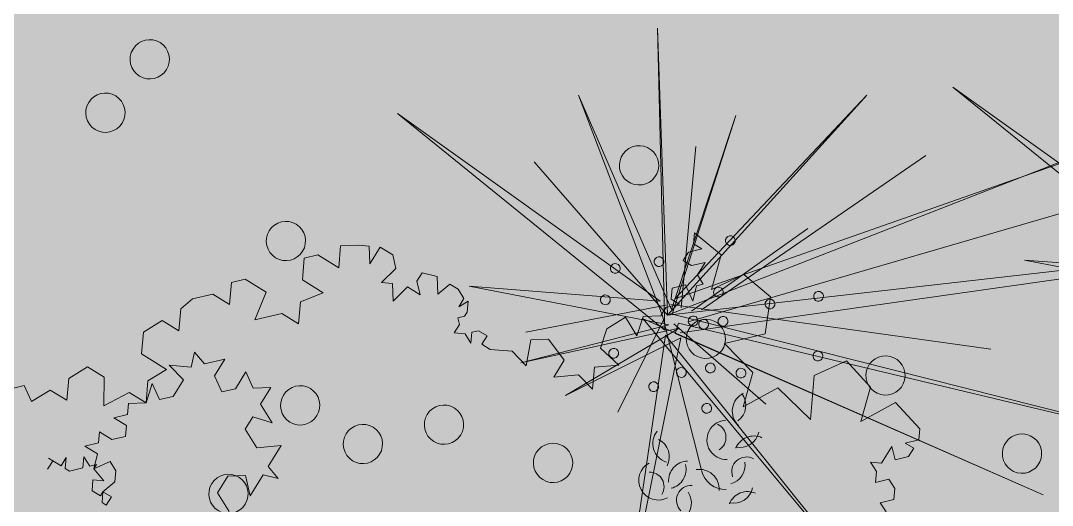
# Model space of a CAD drawing. Header units: metres. Extents: x 0 to 4415, y 1197 to 2590.
# Drawn here: x 1895.7237 to 1896.1443, y 1309.1639 to 1309.3615 of the extents above; entities that cross this region are included whole.
import ezdxf

# ---------------------------------------------------------------- set-up
doc = ezdxf.new("R2010")
doc.units = ezdxf.units.M
doc.layers.add('veg', color=7, linetype='Continuous', lineweight=9, true_color=0x61c200)

# ---------------------------------------------------------------- blocks, each defined once
blk = doc.blocks.new('Plantes')
for p, q in [((-0.5796, 1.7132), (-0.238, 1.2957)), ((-0.189, 1.2913), (-0.5796, 1.7132)), ((-0.2838, 1.6127), (-0.1979, 1.2839)), ((-0.238, 1.2957), (-0.2838, 1.6127)), ((-0.1979, 1.2839), (-0.1508, 1.535)), ((-0.1508, 1.535), (-0.1912, 1.2668)), ((-0.2306, 1.2868), (-0.2012, 1.523)), ((-0.2142, 1.2853), (-0.4842, 1.4906)), ((-0.1912, 1.2668), (-0.0912, 1.4638)), ((-0.0912, 1.4638), (-0.1748, 1.2653)), ((-0.5902, 1.4095), (-0.2135, 1.2935)), ((-0.2231, 1.2779), (-0.5902, 1.4095)), ((0.281, 1.3894), (-0.1808, 1.2906)), ((-0.1748, 1.2653), (0.281, 1.3894)), ((-0.2053, 1.2928), (-0.0577, 1.3784)), ((-0.2106, 1.3262), (0.1269, 0.6784)), ((0.2921, 0.9601), (-0.2106, 1.3262)), ((-0.2135, 1.2935), (0.0458, 1.2456)), ((-0.6932, 1.2704), (-0.189, 1.2913)), ((-0.2142, 1.2853), (-0.6932, 1.2704)), ((-0.559, 0.929), (-0.2142, 1.2853)), ((-0.5393, 1.1496), (-0.2231, 1.2779)), ((-0.215, 1.2771), (-0.5393, 1.1496)), ((-0.2142, 1.2853), (-0.5127, 0.3401)), ((-0.2702, 0.1044), (-0.2142, 1.2853)), ((-0.2313, 1.2786), (-0.122, 0.75)), ((0.0754, 0.3782), (-0.215, 1.2771)), ((-0.1986, 1.2757), (-0.055, 1.1311)), ((-0.1808, 1.2906), (0.2921, 0.9601)), ((-0.2402, 1.2712), (-0.559, 0.929)), ((-0.4942, 0.3632), (-0.2402, 1.2712)), ((-0.2246, 1.2615), (-0.4919, 1.2195)), ((-0.183, 1.2661), (-0.2717, 0.088)), ((-0.1993, 1.2675), (0.0754, 0.3782)), ((0.1269, 0.6784), (-0.1823, 1.2742)), ((-0.2008, 1.2512), (-0.3527, 0.5647)), ((-0.2179, 1.2445), (-0.3431, 1.0415)), ((-0.2193, 1.2281), (-0.4519, 0.8371)), ((0.6853, -1.0927), (0.6586, -1.1151)), ((0.6586, -1.1151), (0.6728, -1.141)), ((0.6386, -1.1545), (0.6357, -1.1871)), ((0.6728, -1.141), (0.6386, -1.1545)), ((0.6045, -1.1679), (0.5704, -1.1813)), ((0.6357, -1.1871), (0.6045, -1.1679)), ((0.5704, -1.1813), (0.5674, -1.214)), ((0.4679, -1.2216), (0.4338, -1.235)), ((0.4992, -1.2408), (0.4679, -1.2216)), ((0.5674, -1.214), (0.6061, -1.2422)), ((0.7316, -1.2204), (0.7309, -1.2286)), ((0.7309, -1.2286), (0.7316, -1.2204)), ((0.4338, -1.235), (0.4309, -1.2677)), ((0.7294, -1.2449), (0.7309, -1.2286)), ((0.7309, -1.2286), (0.7309, -1.2286)), ((0.7309, -1.2286), (0.7309, -1.2286)), ((0.7309, -1.2286), (0.7309, -1.2286)), ((0.7309, -1.2286), (0.7309, -1.2286)), ((0.7309, -1.2286), (0.7309, -1.2286)), ((0.7309, -1.2286), (0.7309, -1.2286)), ((0.7309, -1.2286), (0.7309, -1.2286)), ((0.7309, -1.2286), (0.7309, -1.2286)), ((0.7309, -1.2286), (0.7309, -1.2286)), ((0.739, -1.2293), (0.7309, -1.2286)), ((0.7309, -1.2286), (0.739, -1.2293)), ((0.739, -1.2293), (0.7309, -1.2286)), ((0.7309, -1.2286), (0.739, -1.2293)), ((0.739, -1.2293), (0.7309, -1.2286)), ((0.7309, -1.2286), (0.739, -1.2293)), ((0.7309, -1.2286), (0.7309, -1.2286)), ((0.7309, -1.2286), (0.7309, -1.2286)), ((0.7309, -1.2286), (0.7309, -1.2286)), ((0.7309, -1.2286), (0.7309, -1.2286)), ((0.7309, -1.2286), (0.7309, -1.2286)), ((0.7309, -1.2286), (0.7309, -1.2286)), ((0.7309, -1.2286), (0.7309, -1.2286)), ((0.739, -1.2293), (0.739, -1.2293)), ((0.7472, -1.23), (0.739, -1.2293)), ((0.739, -1.2293), (0.7472, -1.23)), ((0.739, -1.2293), (0.739, -1.2293)), ((0.7472, -1.23), (0.7472, -1.23)), ((0.7472, -1.23), (0.7472, -1.23)), ((0.7472, -1.23), (0.7472, -1.23)), ((0.7472, -1.23), (0.7472, -1.23)), ((0.3744, -1.2544), (0.3477, -1.2767)), ((0.3997, -1.2484), (0.3744, -1.2544)), ((0.4309, -1.2677), (0.3997, -1.2484)), ((0.4948, -1.2899), (0.4992, -1.2408)), ((0.6061, -1.2422), (0.5631, -1.263)), ((0.6611, -1.2718), (0.6789, -1.2569)), ((0.6789, -1.2569), (0.6767, -1.2814)), ((0.7131, -1.2435), (0.7294, -1.2449)), ((0.7287, -1.2531), (0.7131, -1.2435)), ((0.7279, -1.2613), (0.7287, -1.2531)), ((0.5631, -1.263), (0.5601, -1.2957)), ((0.5601, -1.2957), (0.5787, -1.2727)), ((0.5787, -1.2727), (0.5943, -1.2823)), ((0.5943, -1.2823), (0.6121, -1.2674)), ((0.6121, -1.2674), (0.6099, -1.2919)), ((0.6433, -1.2867), (0.6455, -1.2621)), ((0.6455, -1.2621), (0.6611, -1.2718)), ((0.6945, -1.2665), (0.7101, -1.2761)), ((0.7012, -1.2836), (0.6945, -1.2665)), ((0.7101, -1.2761), (0.7279, -1.2613)), ((0.3136, -1.2902), (0.2958, -1.305)), ((0.3448, -1.3094), (0.3136, -1.2902)), ((0.3477, -1.2767), (0.3448, -1.3094)), ((0.4674, -1.3204), (0.4866, -1.2891)), ((0.4866, -1.2891), (0.4919, -1.3226)), ((0.5289, -1.2764), (0.4948, -1.2899)), ((0.5282, -1.2846), (0.5601, -1.2957)), ((0.5423, -1.3106), (0.5282, -1.2846)), ((0.5601, -1.2957), (0.5289, -1.2764)), ((0.6099, -1.2919), (0.6255, -1.3015)), ((0.6255, -1.3015), (0.6433, -1.2867)), ((0.7005, -1.2918), (0.6745, -1.3059)), ((0.6767, -1.2814), (0.7005, -1.2918)), ((0.6923, -1.291), (0.7012, -1.2836)), ((0.7005, -1.2918), (0.6923, -1.291)), ((0.7065, -1.317), (0.7005, -1.2918)), ((0.2958, -1.305), (0.2921, -1.3459)), ((0.6745, -1.3059), (0.6812, -1.323)), ((0.7161, -1.3014), (0.7065, -1.317)), ((0.7317, -1.311), (0.7161, -1.3014)), ((0.4436, -1.31), (0.4674, -1.3204)), ((0.4496, -1.3352), (0.4436, -1.31)), ((0.4919, -1.3226), (0.5245, -1.3255)), ((0.5245, -1.3255), (0.5423, -1.3106)), ((0.6812, -1.323), (0.6969, -1.3326)), ((0.6969, -1.3326), (0.7221, -1.3266)), ((0.7221, -1.3266), (0.7206, -1.343)), ((0.7221, -1.3266), (0.7303, -1.3274)), ((0.7377, -1.3363), (0.7221, -1.3266)), ((0.7303, -1.3274), (0.7317, -1.311)), ((0.4229, -1.3576), (0.4496, -1.3352)), ((0.7206, -1.343), (0.737, -1.3444)), ((0.737, -1.3444), (0.7377, -1.3363)), ((0.2921, -1.3459), (0.3404, -1.3584)), ((0.3404, -1.3584), (0.3048, -1.3882)), ((0.4555, -1.3605), (0.4229, -1.3576)), ((0.4697, -1.3865), (0.4555, -1.3605)), ((0.1904, -1.378), (0.1868, -1.4189)), ((0.2082, -1.3631), (0.1904, -1.378)), ((0.2395, -1.3824), (0.2082, -1.3631)), ((0.2358, -1.4232), (0.2395, -1.3824)), ((0.3048, -1.3882), (0.3019, -1.4209)), ((0.4519, -1.4013), (0.4697, -1.3865)), ((0.1556, -1.3996), (0.137, -1.4227)), ((0.1868, -1.4189), (0.1556, -1.3996)), ((0.2707, -1.4016), (0.2358, -1.4232)), ((0.3019, -1.4209), (0.2707, -1.4016)), ((0.4192, -1.3984), (0.4519, -1.4013)), ((0.4334, -1.4244), (0.4192, -1.3984)), ((0.137, -1.4227), (0.1274, -1.4383)), ((0.4148, -1.4474), (0.4334, -1.4244)), ((0.1274, -1.4383), (0.1505, -1.4568)), ((0.4475, -1.4504), (0.4148, -1.4474)), ((0.1178, -1.4539), (0.1156, -1.4784)), ((0.1505, -1.4568), (0.1178, -1.4539)), ((0.4609, -1.4845), (0.4475, -1.4504)), ((0.472, -1.4526), (0.4609, -1.4845)), ((0.4965, -1.4547), (0.472, -1.4526)), ((0.51, -1.4889), (0.4965, -1.4547)), ((0.1156, -1.4784), (0.1305, -1.4962)), ((0.5768, -1.4784), (0.5583, -1.5014)), ((0.6095, -1.4813), (0.5768, -1.4784)), ((0.6229, -1.5154), (0.6095, -1.4813)), ((0.1305, -1.4962), (0.1639, -1.4909)), ((0.1639, -1.4909), (0.1542, -1.5065)), ((0.4825, -1.5194), (0.51, -1.4889)), ((0.1542, -1.5065), (0.1773, -1.5251)), ((0.5583, -1.5014), (0.5806, -1.5281)), ((0.1439, -1.5303), (0.1417, -1.5548)), ((0.1773, -1.5251), (0.1439, -1.5303)), ((0.5234, -1.523), (0.4825, -1.5194)), ((0.5294, -1.5483), (0.5234, -1.523)), ((0.5397, -1.5245), (0.5294, -1.5483)), ((0.5806, -1.5281), (0.5397, -1.5245)), ((0.1105, -1.5356), (0.1001, -1.5594)), ((0.1268, -1.537), (0.1105, -1.5356)), ((0.1417, -1.5548), (0.1268, -1.537)), ((0.1001, -1.5594), (0.1232, -1.5779)), ((0.0979, -1.5839), (0.0965, -1.6002)), ((0.1232, -1.5779), (0.0979, -1.5839)), ((0.0965, -1.6002), (0.1032, -1.6173)), ((0.1195, -1.6187), (0.1025, -1.6255)), ((0.1032, -1.6173), (0.1195, -1.6187)), ((0.1025, -1.6255), (0.1181, -1.6351)), ((0.1181, -1.6351), (0.1262, -1.6358)), ((0.1262, -1.6358), (0.1351, -1.6284)), ((0.1351, -1.6284), (0.1426, -1.6373)), ((0.1426, -1.6373), (0.1589, -1.6387)), ((0.1589, -1.6387), (0.1493, -1.6543)), ((0.1493, -1.6543), (0.156, -1.6714)), ((0.1315, -1.6692), (0.13, -1.6856)), ((0.1404, -1.6618), (0.1315, -1.6692)), ((0.156, -1.6714), (0.1404, -1.6618)), ((0.13, -1.6856), (0.1464, -1.687)), ((0.1464, -1.687), (0.1449, -1.7034)), ((0.1449, -1.7034), (0.1257, -1.7346)), ((0.1449, -1.7034), (0.1449, -1.7034)), ((0.1257, -1.7346), (0.1309, -1.768)), ((0.0915, -1.748), (0.073, -1.7711)), ((0.1309, -1.768), (0.0915, -1.748)), ((0.073, -1.7711), (0.0857, -1.8134)), ((0.0857, -1.8134), (0.1184, -1.8163)), ((0.1184, -1.8163), (0.0909, -1.8468)), ((0.0011, -1.8388), (-0.0331, -1.8522)), ((0.033, -1.8499), (0.0011, -1.8388)), ((-0.215, -1.8607), (-0.212, -1.9186)), ((-0.1994, -1.8703), (-0.215, -1.8607)), ((-0.0331, -1.8522), (-0.0197, -1.8863)), ((0.0375, -1.8914), (0.033, -1.8499)), ((0.065, -1.8609), (0.0375, -1.8914)), ((0.0962, -1.8802), (0.065, -1.8609)), ((0.0909, -1.8468), (0.0962, -1.8802)), ((-0.2009, -1.8866), (-0.1994, -1.8703)), ((-0.1831, -1.8718), (-0.2009, -1.8866)), ((-0.1667, -1.8732), (-0.1831, -1.8718)), ((-0.1682, -1.8896), (-0.1667, -1.8732)), ((-0.0516, -1.8752), (-0.0701, -1.8983)), ((-0.0197, -1.8863), (-0.0516, -1.8752)), ((-0.186, -1.9044), (-0.1682, -1.8896)), ((-0.1184, -1.8858), (-0.1362, -1.9006)), ((-0.1028, -1.8954), (-0.1184, -1.8858)), ((-0.1043, -1.9117), (-0.1028, -1.8954)), ((-0.1615, -1.9066), (-0.186, -1.9044)), ((-0.1548, -1.9237), (-0.1615, -1.9066)), ((-0.1362, -1.9006), (-0.1221, -1.9266)), ((-0.0865, -1.8968), (-0.1043, -1.9117)), ((-0.0701, -1.8983), (-0.0865, -1.8968)), ((-0.212, -1.9186), (-0.1562, -1.94)), ((-0.1459, -1.9163), (-0.1548, -1.9237)), ((-0.1221, -1.9266), (-0.1459, -1.9163)), ((-0.1562, -1.94), (-0.2082, -1.9683)), ((-0.2082, -1.9683), (-0.2051, -2.0263)), ((-0.1501, -2.0559), (-0.0967, -2.0112)), ((-0.0967, -2.0112), (-0.0862, -2.0781)), ((-0.2051, -2.0263), (-0.1501, -2.0559)), ((-0.0862, -2.0781), (-0.0305, -2.0995)), ((-0.0305, -2.0995), (-0.0906, -2.1271)), ((-0.0906, -2.1271), (-0.0808, -2.2021)), ((-0.1432, -2.1636), (-0.1952, -2.1919)), ((-0.0808, -2.2021), (-0.1432, -2.1636)), ((-0.1952, -2.1919), (-0.1839, -2.2505)), ((-0.1839, -2.2505), (-0.1282, -2.272)), ((-0.1282, -2.272), (-0.1883, -2.2995)), ((-0.1883, -2.2995), (-0.1771, -2.3582)), ((-0.0932, -2.341), (-0.0836, -2.3254)), ((-0.0836, -2.3254), (-0.0768, -2.3424)), ((-0.1259, -2.3381), (-0.0932, -2.341)), ((-0.111, -2.3559), (-0.1259, -2.3381)), ((-0.0768, -2.3424), (-0.0612, -2.3521)), ((-0.1771, -2.3582), (-0.1615, -2.3678)), ((-0.1615, -2.3678), (-0.1437, -2.3529)), ((-0.1437, -2.3529), (-0.1451, -2.3693)), ((-0.1288, -2.3707), (-0.111, -2.3559)), ((-0.0612, -2.3521), (-0.079, -2.3669)), ((-0.1451, -2.3693), (-0.1288, -2.3707)), ((-0.079, -2.3669), (-0.0723, -2.384)), ((-0.0723, -2.384), (-0.0567, -2.3936)), ((-0.0567, -2.3936), (-0.0389, -2.3788)), ((-0.0389, -2.3788), (-0.0322, -2.3958))]:
    blk.add_line(p, q)
at = {"color": 97}
for p, q in [((-0.215, 1.2771), (-0.215, 1.2771)), ((-0.1823, 1.2742), (-0.1993, 1.2675))]:
    blk.add_line(p, q, dxfattribs=at)
at = {"color": 72}
for centre, major_axis, start_param, end_param in [((-0.2463, 1.387), (0.0058, 0.0058), 2.267169, 8.550354), ((-0.1564, 1.379), (0.0058, 0.0058), 2.267169, 8.550354), ((-0.2975, 1.3669), (0.0058, 0.0058), 2.267169, 8.550354), ((0.0605, 1.3184), (0.0232, 0.0232), 5.077149, 8.218741), ((0.0701, 1.3341), (0.0174, 0.0174), 2.406795, 4.536097), ((-0.0962, 1.316), (0.0058, 0.0058), 2.267169, 8.550354), ((0.0004, 1.2909), (0.0232, 0.0232), 5.862547, 7.817316), ((0.0204, 1.3303), (0.0232, 0.0232), 2.895487, 4.466283), ((-0.3041, 1.2933), (0.0058, 0.0058), 2.267169, 8.550354), ((0.0643, 1.2687), (0.0232, 0.0232), 0.783639, 2.389342), ((0.0427, 1.3036), (0.0232, 0.0232), 3.750698, 5.321495), ((-0.1169, 1.2684), (0.0058, 0.0058), 2.267169, 8.550354), ((0.097, 1.2658), (0.0174, 0.0174), 0.0506, 2.476608), ((0.0999, 1.2985), (0.0232, 0.0232), 3.401633, 4.832803), ((-0.2015, 1.243), (0.0058, 0.0058), 2.267169, 8.550354), ((0.0792, 1.2509), (0.0232, 0.0232), 2.249715, 4.064858), ((0.0421, 1.2048), (0.029, 0.029), 5.530934, 6.909744), ((-0.1948, 1.2259), (0.0058, 0.0058), 2.267169, 8.550354), ((-0.1213, 1.2194), (0.0058, 0.0058), 2.267169, 8.550354), ((-0.0545, 1.2299), (0.0058, 0.0058), 2.267169, 8.550354), ((0.0005, 1.2003), (0.0232, 0.0232), 5.530934, 8.672527), ((-0.0054, 1.2255), (0.0174, 0.0174), 2.86058, 4.989882), ((-0.2468, 1.1976), (0.0058, 0.0058), 2.267169, 8.550354), ((-0.1977, 1.1933), (0.0058, 0.0058), 2.267169, 8.550354), ((-0.0447, 1.1549), (0.0232, 0.0232), 0.033147, 1.987916), ((0.0556, 1.1706), (0.0174, 0.0174), 0.504386, 2.930394), ((0.0421, 1.2048), (0.0232, 0.0232), 3.855418, 5.286588), ((0.0741, 1.1937), (0.0232, 0.0232), 4.204484, 5.77528), ((0.1216, 1.173), (0.0232, 0.0232), 1.237424, 2.843127), ((-0.3314, 1.1722), (0.0058, 0.0058), 2.267169, 8.550354), ((-0.1093, 1.1689), (0.0058, 0.0058), 2.267169, 8.550354), ((-0.0574, 1.1972), (0.0232, 0.0232), 3.349273, 4.920069), ((-0.018, 1.1772), (0.0232, 0.0232), 4.204484, 5.77528), ((0.0296, 1.1565), (0.0232, 0.0232), 1.237424, 2.843127), ((-0.2214, 1.113), (0.0058, 0.0058), 2.267169, 8.550354), ((-0.2287, 1.0313), (0.0058, 0.0058), 2.267169, 8.550354), ((-0.1292, 1.0389), (0.0058, 0.0058), 2.267169, 8.550354)]:
    blk.add_ellipse(centre, major_axis=major_axis, ratio=1, start_param=start_param, end_param=end_param, dxfattribs=at)
at = {"color": 10}
for centre in [(-0.4668, 1.3161), (-0.1703, 1.2237), (-0.0896, 0.9283), (0.0556, 0.7094), (0.5998, -1.4969), (0.4097, -1.5046), (0.292, -1.7165)]:
    blk.add_ellipse(centre, major_axis=(0.0232, 0.0232), ratio=1, start_param=2.267169, end_param=8.550354, dxfattribs=at)
at = {"color": 50}
for centre in [(0.0962, -0.9578), (0.212, -0.9517), (0.2037, -1.3215), (0.3988, -1.6272), (0.2344, -1.9008)]:
    blk.add_ellipse(centre, major_axis=(0.0232, 0.0232), ratio=1, start_param=2.267169, end_param=8.550354, dxfattribs=at)

msp = doc.modelspace()

# ---------------------------------------------------------------- hatches: boundary and pattern name
at = {"layer": 'veg'}
h = msp.add_hatch(dxfattribs=at)
h.set_pattern_fill('AR-CONC', color=256, scale=0.003, style=0)
h.set_pattern_definition([(50, (1092.37423, 112.65667), (0.54655401, -0.04781726), [0.05715, -0.62865]), (355, (1092.37423, 112.65667), (-0.10573026, 0.57317054), [0.04572, -0.50292175]), (100.451445, (1092.4198, 112.6527), (0.44082374, 0.52535326), [0.04857003, -0.53427073]), (46.1842, (1092.3742, 112.8091), (0.81323712, -0.12612698), [0.085725, -0.942975]), (96.63556, (1092.442, 112.79856), (0.7122124, 0.74227837), [0.07285507, -0.80140682]), (351.18415, (1092.3742, 112.8091), (0.7122124, 0.74227837), [0.0685799, -0.7543792]), (21, (1092.45043, 112.77097), (0.45484317, -0.3067956), [0.05715, -0.62865]), (326, (1092.45043, 112.77097), (0.18540609, 0.5525639), [0.04572, -0.50292]), (71.451445, (1092.48833, 112.7454), (0.64024926, 0.2457683), [0.04857003, -0.53426981]), (37.5, (1092.37423, 112.65667), (0.00926581, 0.253665117), [0, -0.496824, 0, -0.51054, 0, -0.504825]), (7.5, (1092.37423, 112.65667), (0.20045899, 0.300541724), [0, -0.291084, 0, -0.485394, 0, -0.192405]), (327.5, (1092.2043, 112.65667), (0.406771786, -0.017186232), [0, -0.1905, 0, -0.59436, 0, -0.78867]), (317.5, (1092.1281, 112.65667), (0.44438754, 0.07627947), [0, -0.24765, 0, -0.394716, 0, -0.56007])])
h.paths.add_polyline_path([(1893.15854, 1311.53732), (1895.91193, 1308.87356), (1903.93275, 1309.36046), (1903.93117, 1312.10545), (1896.31234, 1312.10545), (1896.31234, 1329.25716), (1910.41234, 1329.25716), (1910.41234, 1329.75716), (1893.66517, 1329.75716)])

# ---------------------------------------------------------------- block references
at = {"layer": 'veg', "ltscale": 0.1, "yscale": 0.2441011966847084, "zscale": 0.2441011966847084}
for p, xscale, rotation in [((1895.60285, 1309.50424), -0.2441011966847086, 53.31475443505198), ((1896.53037, 1309.22054), -0.2441011966847085, 93.75585335120175), ((1896.30386, 1309.20984), -0.2441011966847086, 93.75585335120175)]:
    msp.add_blockref('Plantes', p, dxfattribs=dict(at, xscale=xscale, rotation=rotation))

doc.saveas('drawing.dxf')
